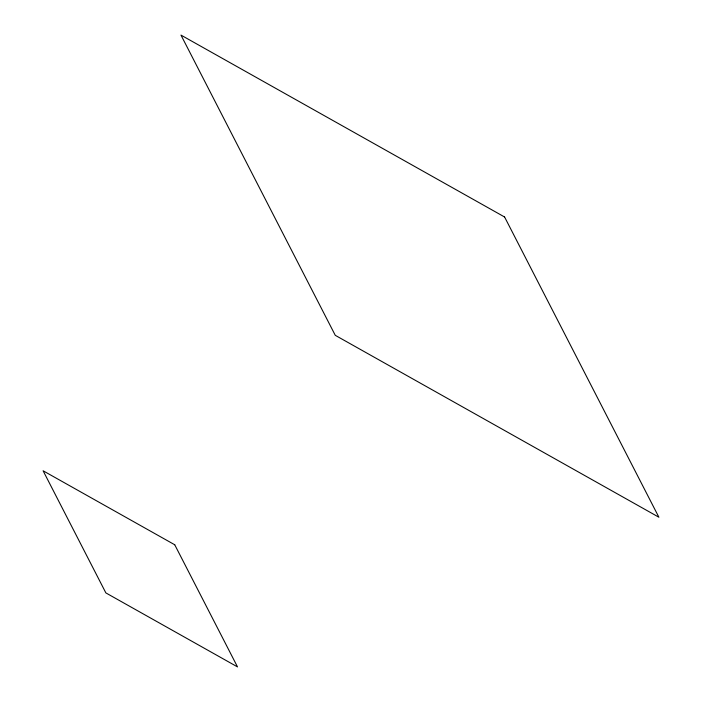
<?xml version="1.0" encoding="UTF-8"?>
<svg xmlns="http://www.w3.org/2000/svg" width="702" height="702" viewBox="0 0 702 702"><rect width="100%" height="100%" fill="white"/><g stroke="black" fill="none" stroke-linecap="round" stroke-linejoin="round"><path stroke-width="1.05" d="M504.598 217.006L180.976 35.1L335.266 335.319L658.888 517.225L504.598 217.006M174.745 544.778L43.112 470.788L105.87 592.909L237.504 666.9L174.745 544.778"/></g></svg>
